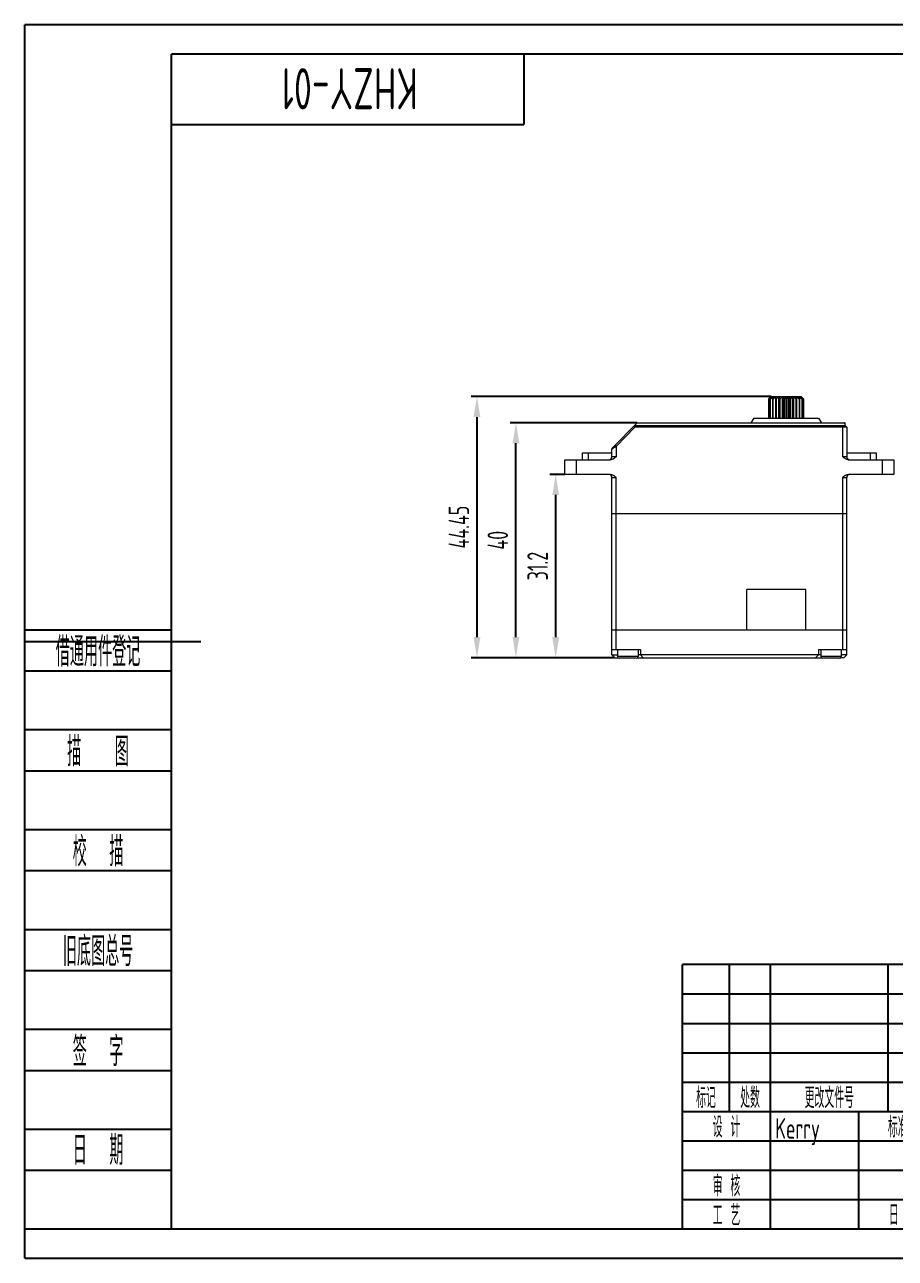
# Model space of a CAD drawing. Header units: inches. Extents: x -25 to 272, y -5 to 205.
# Drawn here: x -25 to 123.2, y -5 to 205 of the extents above; entities that cross this region are included whole.
import ezdxf
from ezdxf.enums import TextEntityAlignment as Align

# ---------------------------------------------------------------- set-up
doc = ezdxf.new("R2010")
doc.units = ezdxf.units.IN
doc.header["$MEASUREMENT"] = 0
for name, color, linetype in [('02___PRT_ALL_AXES', 7, 'Continuous'), ('1轮廓实线层', 7, 'Continuous'), ('2细线层', 4, 'Continuous'), ('6文字层', 3, 'Continuous'), ('7标注层', 4, 'Continuous'), ('图框层', 7, 'Continuous')]:
    doc.layers.add(name, color=color, linetype=linetype)
doc.styles.add('PC_TEXTSTYLE', font='ISOCP.SHX', dxfattribs={"width": 0.707, "bigfont": 'GBCBIG.SHX'})
doc.dimstyles.new('GB_LINEAR', dxfattribs={"dimtxt": 3.5, "dimasz": 3.5, "dimexe": 1, "dimexo": 0, "dimgap": 1.5, "dimtad": 1, "dimdsep": 46, "dimtxsty": 'PC_TEXTSTYLE', "dimcen": 0, "dimclrd": 256, "dimclrt": 3, "dimadec": 0, "dimazin": 2, "dimtp": 0.1, "dimtm": 0.1, "dimtfac": 0.71, "dimtdec": 3, "dimtmove": 0, "dimatfit": 3, "dimfxl": 1, "dimtfill": 1, "dimarcsym": 0})

# ---------------------------------------------------------------- blocks, each defined once
blk = doc.blocks.new('*D2')
at = {"layer": '7标注层', "color": 0, "lineweight": -2}
for p, q in [((66.98, 128.44), (64.41, 128.44)), ((75.48, 97.24), (64.41, 97.24))]:
    blk.add_line(p, q, dxfattribs=at)
at = {"layer": '7标注层', "lineweight": -2}
blk.add_line((65.41, 100.74), (65.41, 124.94), dxfattribs=at)
at = {"layer": '7标注层'}
for points in [[(66, 124.94), (64.83, 124.94), (65.41, 128.44)], [(64.83, 100.74), (66, 100.74), (65.41, 97.24)]]:
    blk.add_solid(points, dxfattribs=at)
at = {"layer": 'Defpoints', "color": 0}
for p in [(65.41, 128.44), (66.98, 128.44), (75.48, 97.24)]:
    blk.add_point(p, dxfattribs=at)
at = {"layer": '7标注层', "color": 3, "insert": (62.34, 112.84), "char_height": 3.5, "attachment_point": 5, "rotation": 90, "style": 'PC_TEXTSTYLE', "bg_fill": 3, "box_fill_scale": 1.25, "bg_fill_color": 257, "bg_fill_transparency": 0}
blk.add_mtext('31.2', dxfattribs=at)
blk = doc.blocks.new('*D3')
at = {"layer": '7标注层', "color": 0, "lineweight": -2}
for p, q in [((79.28, 137.24), (57.64, 137.24)), ((75.48, 97.24), (57.64, 97.24))]:
    blk.add_line(p, q, dxfattribs=at)
at = {"layer": '7标注层', "lineweight": -2}
blk.add_line((58.64, 100.74), (58.64, 133.74), dxfattribs=at)
at = {"layer": '7标注层'}
for points in [[(59.22, 133.74), (58.06, 133.74), (58.64, 137.24)], [(58.06, 100.74), (59.22, 100.74), (58.64, 97.24)]]:
    blk.add_solid(points, dxfattribs=at)
at = {"layer": 'Defpoints', "color": 0}
for p in [(58.64, 137.24), (79.28, 137.24), (75.48, 97.24)]:
    blk.add_point(p, dxfattribs=at)
at = {"layer": '7标注层', "color": 3, "insert": (55.56, 117.24), "char_height": 3.5, "attachment_point": 5, "rotation": 90, "style": 'PC_TEXTSTYLE', "bg_fill": 3, "box_fill_scale": 1.25, "bg_fill_color": 257, "bg_fill_transparency": 0}
blk.add_mtext('40', dxfattribs=at)
blk = doc.blocks.new('*D4')
at = {"layer": '7标注层', "color": 0, "lineweight": -2}
for p, q in [((102.09, 141.69), (51.01, 141.69)), ((75.48, 97.24), (51.01, 97.24))]:
    blk.add_line(p, q, dxfattribs=at)
at = {"layer": '7标注层', "lineweight": -2}
blk.add_line((52.01, 138.19), (52.01, 100.74), dxfattribs=at)
at = {"layer": '7标注层'}
for points in [[(52.59, 138.19), (51.42, 138.19), (52.01, 141.69)], [(51.42, 100.74), (52.59, 100.74), (52.01, 97.24)]]:
    blk.add_solid(points, dxfattribs=at)
at = {"layer": 'Defpoints', "color": 0}
for p in [(102.09, 141.69), (52.01, 97.24), (75.48, 97.24)]:
    blk.add_point(p, dxfattribs=at)
at = {"layer": '7标注层', "color": 3, "insert": (48.93, 119.47), "char_height": 3.5, "attachment_point": 5, "rotation": 90, "style": 'PC_TEXTSTYLE', "bg_fill": 3, "box_fill_scale": 1.25, "bg_fill_color": 257, "bg_fill_transparency": 0}
blk.add_mtext('44.45', dxfattribs=at)
blk = doc.blocks.new('ZwmFrameMain_A4^_^无分区图框^_^landscape')
at = {"layer": '1轮廓实线层'}
for p, q in [((0, 0), (0, 200)), ((267, 200), (0, 200)), ((-25, 100), (5, 100)), ((0, 0), (267, 0))]:
    blk.add_line(p, q, dxfattribs=at)
at = {"layer": '2细线层'}
for p, q in [((-25, -5), (-25, 205)), ((272, 205), (-25, 205)), ((-25, -5), (272, -5))]:
    blk.add_line(p, q, dxfattribs=at)
blk = doc.blocks.new('ZwmFrameMain_标题栏1')
at = {"layer": '1轮廓实线层'}
for p, q in [((-180, 0), (-180, 45)), ((0, 45), (-180, 45)), ((-172, 20), (-172, 45)), ((-165, 20), (-165, 45)), ((-145, 20), (-145, 45)), ((-130, 20), (-130, 45)), ((-120, 0), (-120, 45)), ((0, 0), (0, 45)), ((-60, 30), (0, 30)), ((-180, 20), (-60, 20)), ((-165, 0), (-165, 20)), ((-150, 0), (-150, 20)), ((-135, 0), (-135, 20)), ((-60, 15), (0, 15)), ((-180, 0), (0, 0))]:
    blk.add_line(p, q, dxfattribs=at)
at = {"layer": '1轮廓实线层', "color": 7}
for p, q in [((-60, 0), (-60, 45)), ((-180, 25), (-120, 25))]:
    blk.add_line(p, q, dxfattribs=at)
at = {"layer": '2细线层'}
for p, q in [((-180, 40), (-120, 40)), ((-180, 35), (-120, 35)), ((-180, 30), (-120, 30)), ((-90, 0), (-90, 20)), ((-75, 6), (-75, 20)), ((-180, 15), (-120, 15)), ((-120, 14), (-60, 14)), ((-112.5, 6), (-112.5, 14)), ((-105, 6), (-105, 14)), ((-97.5, 6), (-97.5, 14)), ((-180, 10), (-120, 10)), ((-180, 5), (-120, 5)), ((-120, 6), (-60, 6))]:
    blk.add_line(p, q, dxfattribs=at)
at = {"layer": '6文字层', "style": 'PC_TEXTSTYLE', "width": 0.667}
for s, p in [('标记', (-176, 22.5)), ('处数', (-168.5, 22.5)), (' 更改文件号 ', (-155, 22.5)), (' 签 字 ', (-137.5, 22.5)), (' 日期 ', (-125, 22.5)), (' 设 计 ', (-172.5, 17.51)), (' 标准化 ', (-142.5, 17.51)), (' 图 样 标 记 ', (-105, 17)), (' 重 量 ', (-82.5, 17)), (' 比 例 ', (-67.5, 17)), (' 审 核 ', (-172.5, 7.5)), (' 工 艺 ', (-172.5, 2.5)), (' 日 期 ', (-142.5, 2.5)), ('共       页', (-105, 3)), ('第       页', (-75, 3))]:
    blk.add_text(s, height=3.5, dxfattribs=at).set_placement(p, align=Align.MIDDLE)
at = {"layer": '6文字层', "style": 'PC_TEXTSTYLE', "flags": 8}
for tag, height, width, p, p2 in [('企业名称', 5, 3.445461, (-54.29, 34.82), (-5.27, 34.82)), ('产品名称或材料标记', 7, 1.034456, (-113.46, 28.64), (-66.42, 28.64)), ('图样名称', 5, 3.480264, (-54.79, 19.98), (-5.27, 19.98)), ('标准化', 3.5, 1.756036, (-133.83, 15.37), (-120.75, 15.37)), ('重量', 3.5, 2.448074, (-88.46, 7.54), (-76.55, 7.54)), ('比例', 3.5, 2.367734, (-73.35, 7.54), (-61.93, 7.54)), ('图样代号', 5, 3.489916, (-54.79, 5.63), (-5.52, 5.63)), ('审核', 3.5, 2.723972, (-163.99, 5.37), (-150.63, 5.37)), ('工艺', 3.5, 2.851598, (-164.21, 0.37), (-150.89, 0.37)), ('共几页', 3.5, 0.953151, (-108.58, 1.48), (-101.56, 1.48)), ('日期', 3.5, 2.733185, (-133.83, 0.37), (-120.75, 0.37))]:
    blk.add_attdef(tag, text='', height=height, dxfattribs=dict(at, width=width)).set_placement(p, p2, align=Align.FIT)
at = {"layer": '6文字层', "style": 'PC_TEXTSTYLE', "width": 9.901758, "flags": 8}
blk.add_attdef('设计', text='', height=3.5, rotation=359.5768, dxfattribs=at).set_placement((-164.23, 15.37), (-150.37, 15.27), align=Align.FIT)
at = {"layer": '6文字层', "color": 3, "style": 'PC_TEXTSTYLE', "width": 0.96618, "flags": 8}
blk.add_attdef('第几页', text='', height=3.5, dxfattribs=at).set_placement((-78.29, 1.5), (-71.16, 1.5), align=Align.FIT)
at = {"layer": '6文字层', "color": 0, "style": 'PC_TEXTSTYLE', "width": 0.715273, "flags": 8}
blk.add_attdef('图纸张数', text='', height=3.5, dxfattribs=at).set_placement((-2.66, -3.87), (4.46, -3.87), align=Align.FIT)
blk = doc.blocks.new('ZwmFrameMain_图样代号')
at = {"layer": '2细线层', "linetype": 'Continuous'}
for p in [(60, 0), (0, -12)]:
    blk.add_line(p, (60, -12), dxfattribs=at)
at = {"layer": '6文字层', "style": 'PC_TEXTSTYLE', "width": 2.827942}
blk.add_attdef('图样代号', text='', height=7, rotation=180, dxfattribs=at).set_placement((58.24, -2.4), (2.35, -2.4), align=Align.FIT)
blk = doc.blocks.new('ZwmFrameMain_附加栏')
at = {"layer": '2细线层'}
for p, q in [((-25, 102), (0, 102)), ((-25, 95), (0, 95)), ((-25, 85), (0, 85)), ((-25, 78), (0, 78)), ((-25, 68), (0, 68)), ((-25, 61), (0, 61)), ((-25, 51), (0, 51)), ((-25, 44), (0, 44)), ((-25, 34), (0, 34)), ((-25, 27), (0, 27)), ((-25, 17), (0, 17)), ((-25, 10), (0, 10)), ((-25, 0), (0, 0))]:
    blk.add_line(p, q, dxfattribs=at)
at = {"layer": '6文字层', "color": 3, "style": 'PC_TEXTSTYLE'}
for s, width, p in [('借通用件登记', 0.667, (-12.5, 98.5)), ('描   图', 0.6667, (-12.5, 81.5)), ('校  描', 0.667, (-12.5, 64.5)), ('旧底图总号', 0.667, (-12.5, 47.5)), ('签  字', 0.667, (-12.5, 30.5)), ('日  期', 0.667, (-12.49, 13.6))]:
    blk.add_text(s, height=5, dxfattribs=dict(at, width=width)).set_placement(p, align=Align.MIDDLE)
at = {"layer": '6文字层', "style": 'PC_TEXTSTYLE'}
for tag, width, p, p2 in [('借通用件登记', 0.671328, (-23.44, 86.36), (-1.25, 86.36)), ('描图', 2.120922, (-23.44, 69.36), (-1.25, 69.36)), ('校图', 2.149976, (-23.75, 52.06), (-1.25, 52.06)), ('旧底图总号', 0.761452, (-22.84, 35.67), (-1.86, 35.67)), ('签字', 2.026939, (-23.14, 18.37), (-1.56, 18.37)), ('日期', 1.89999, (-22.84, 1.37), (-2.17, 1.37))]:
    blk.add_attdef(tag, text='', height=5, dxfattribs=dict(at, width=width)).set_placement(p, p2, align=Align.FIT)

msp = doc.modelspace()

# ---------------------------------------------------------------- linework, layer by layer
at = {"color": 7, "lineweight": 0}
for p, q in [((101.689, 141.29), (101.706, 141.308)), ((101.689, 138.04), (101.689, 141.29)), ((101.706, 141.308), (101.753, 141.356)), ((102.077, 141.669), (101.724, 141.29)), ((101.724, 141.29), (101.724, 138.04)), ((101.724, 141.29), (101.758, 141.29)), ((101.753, 141.356), (101.88, 141.483)), ((101.758, 141.29), (102.141, 141.641)), ((101.758, 138.04), (101.758, 141.29)), ((101.88, 141.483), (101.882, 141.485)), ((101.882, 141.485), (102.006, 141.608)), ((102.215, 141.669), (101.932, 141.29)), ((101.932, 141.29), (101.932, 138.04)), ((101.932, 141.29), (102.01, 141.29)), ((102.006, 141.608), (102.068, 141.669)), ((102.01, 141.29), (102.433, 141.669)), ((102.01, 138.04), (102.01, 141.29)), ((102.068, 141.669), (102.083, 141.684)), ((102.068, 141.669), (102.068, 141.66)), ((102.084, 141.677), (102.077, 141.669)), ((102.083, 141.684), (102.09, 141.69)), ((102.096, 141.69), (102.084, 141.677)), ((102.096, 141.69), (102.51, 141.69)), ((102.141, 141.641), (102.173, 141.669)), ((102.173, 141.669), (102.197, 141.69)), ((102.173, 141.669), (102.173, 141.613)), ((102.219, 141.674), (102.215, 141.669)), ((102.221, 141.677), (102.219, 141.674)), ((102.23, 141.69), (102.221, 141.677)), ((102.506, 141.666), (102.311, 141.29)), ((102.311, 141.29), (102.311, 138.04)), ((102.311, 141.29), (102.428, 141.29)), ((102.428, 141.29), (102.834, 141.669)), ((102.428, 138.04), (102.428, 141.29)), ((102.433, 141.669), (102.46, 141.69)), ((102.433, 141.669), (102.433, 141.527)), ((102.508, 141.669), (102.506, 141.666)), ((102.516, 141.69), (102.508, 141.669)), ((102.516, 141.69), (107.225, 141.69)), ((102.834, 141.669), (102.86, 141.69)), ((102.834, 141.669), (102.834, 138.04)), ((102.935, 141.669), (102.838, 141.29)), ((102.838, 141.29), (102.838, 138.04)), ((102.838, 141.29), (102.987, 141.29)), ((102.936, 141.675), (102.935, 141.669)), ((102.936, 141.69), (102.937, 141.684)), ((102.937, 141.684), (102.936, 141.675)), ((102.987, 141.29), (103.349, 141.669)), ((102.987, 138.04), (102.987, 141.29)), ((103.349, 141.669), (103.374, 141.69)), ((103.349, 141.669), (103.349, 138.04)), ((103.465, 141.69), (103.47, 141.669)), ((103.47, 138.04), (103.47, 141.669)), ((103.47, 141.669), (103.479, 141.29)), ((103.479, 141.29), (103.479, 138.04)), ((103.479, 141.29), (103.65, 141.29)), ((103.65, 141.29), (103.946, 141.669)), ((103.65, 138.04), (103.65, 141.29)), ((103.946, 141.669), (103.968, 141.69)), ((103.946, 141.669), (103.946, 138.04)), ((104.069, 141.69), (104.08, 141.669)), ((104.08, 138.04), (104.08, 141.669)), ((104.08, 141.669), (104.194, 141.29)), ((104.194, 141.29), (104.194, 138.04)), ((104.194, 141.29), (104.376, 141.29)), ((104.376, 141.29), (104.588, 141.669)), ((104.376, 138.04), (104.376, 141.29)), ((104.588, 141.669), (104.605, 141.69)), ((104.588, 141.669), (104.588, 138.04)), ((104.71, 141.69), (104.727, 141.669)), ((104.727, 138.04), (104.727, 141.669)), ((104.727, 141.669), (104.938, 141.29)), ((104.938, 141.29), (104.938, 138.04)), ((104.938, 141.29), (105.12, 141.29)), ((105.12, 141.29), (105.234, 141.669)), ((105.12, 138.04), (105.12, 141.29)), ((105.234, 141.669), (105.246, 141.69)), ((105.234, 141.669), (105.234, 138.04)), ((105.347, 141.69), (105.368, 141.669)), ((105.368, 138.04), (105.368, 141.669)), ((105.368, 141.669), (105.665, 141.29)), ((105.665, 141.29), (105.665, 138.04)), ((105.665, 141.29), (105.835, 141.29)), ((105.835, 141.29), (105.844, 141.669)), ((105.835, 138.04), (105.835, 141.29)), ((105.844, 141.669), (105.849, 141.69)), ((105.844, 141.669), (105.844, 138.04)), ((105.941, 141.69), (105.966, 141.669)), ((105.966, 138.04), (105.966, 141.669)), ((105.966, 141.669), (106.328, 141.29)), ((106.328, 141.29), (106.328, 138.04)), ((106.328, 141.29), (106.476, 141.29)), ((106.378, 141.684), (106.378, 141.69)), ((106.38, 141.669), (106.378, 141.684)), ((106.476, 141.29), (106.38, 141.669)), ((106.454, 141.69), (106.481, 141.669)), ((106.476, 138.04), (106.476, 141.29)), ((106.481, 138.04), (106.481, 141.669)), ((106.481, 141.669), (106.886, 141.29)), ((106.807, 141.669), (106.799, 141.69)), ((106.809, 141.666), (106.807, 141.669)), ((107.003, 141.29), (106.809, 141.666)), ((106.855, 141.69), (106.881, 141.669)), ((106.881, 141.527), (106.881, 141.669)), ((106.881, 141.669), (107.304, 141.29)), ((106.886, 141.29), (106.886, 138.04)), ((106.886, 141.29), (107.003, 141.29)), ((107.003, 138.04), (107.003, 141.29)), ((107.089, 141.684), (107.085, 141.69)), ((107.099, 141.669), (107.089, 141.684)), ((107.382, 141.29), (107.099, 141.669)), ((107.117, 141.69), (107.125, 141.684)), ((107.125, 141.684), (107.133, 141.677)), ((107.133, 141.677), (107.142, 141.669)), ((107.142, 141.613), (107.142, 141.669)), ((107.142, 141.669), (107.174, 141.641)), ((107.174, 141.641), (107.556, 141.29)), ((107.221, 141.687), (107.218, 141.69)), ((107.238, 141.669), (107.221, 141.687)), ((107.225, 141.69), (107.239, 141.677)), ((107.59, 141.29), (107.238, 141.669)), ((107.239, 141.677), (107.242, 141.674)), ((107.242, 141.674), (107.247, 141.669)), ((107.247, 141.66), (107.247, 141.669)), ((107.247, 141.669), (107.308, 141.608)), ((107.304, 141.29), (107.304, 138.04)), ((107.304, 141.29), (107.382, 141.29)), ((107.308, 141.608), (107.435, 141.483)), ((107.382, 138.04), (107.382, 141.29)), ((107.435, 141.483), (107.561, 141.356)), ((107.556, 141.29), (107.556, 138.04)), ((107.556, 141.29), (107.59, 141.29)), ((107.561, 141.356), (107.608, 141.308)), ((107.59, 138.04), (107.59, 141.29)), ((107.608, 141.308), (107.626, 141.29)), ((107.626, 141.29), (107.626, 138.04)), ((75.054, 132.927), (79.282, 137.24)), ((79.492, 136.74), (78.785, 136.733)), ((78.785, 136.733), (78.891, 136.484)), ((79.282, 137.24), (114.597, 137.24)), ((79.495, 136.49), (79.492, 136.74)), ((114.732, 136.74), (79.492, 136.74)), ((99.157, 138.04), (98.657, 137.24)), ((99.157, 138.04), (110.157, 138.04)), ((110.157, 138.04), (110.657, 137.24)), ((114.282, 131.44), (114.282, 136.74)), ((114.697, 136.74), (114.697, 137.14)), ((114.982, 136.49), (114.732, 136.74)), ((78.891, 136.484), (75.682, 133.211)), ((79.493, 136.49), (78.891, 136.484)), ((114.982, 136.49), (79.493, 136.49)), ((114.982, 136.49), (114.982, 131.44)), ((74.982, 132.752), (75.054, 132.927)), ((74.982, 131.44), (74.982, 132.752)), ((75.682, 133.211), (75.162, 132.87)), ((75.682, 133.211), (75.504, 133.386)), ((75.682, 133.211), (75.682, 131.44)), ((66.982, 128.44), (66.982, 130.94)), ((66.982, 130.94), (74.708, 130.94)), ((68.982, 128.44), (68.982, 130.94)), ((69.984, 130.94), (69.984, 132.14)), ((69.984, 132.14), (74.982, 132.14)), ((70.982, 130.94), (70.982, 132.14)), ((75.682, 131.44), (74.982, 131.44)), ((114.982, 131.44), (114.282, 131.44)), ((114.982, 132.14), (119.981, 132.14)), ((115.257, 130.94), (122.982, 130.94)), ((118.982, 132.14), (118.982, 130.94)), ((119.981, 132.14), (119.981, 130.94)), ((120.982, 130.94), (120.982, 128.44)), ((122.982, 130.94), (122.982, 128.44)), ((74.708, 128.44), (66.982, 128.44)), ((122.982, 128.44), (115.257, 128.44)), ((74.982, 97.74), (74.982, 127.94)), ((74.982, 127.94), (75.682, 127.94)), ((75.682, 98.64), (75.682, 127.94)), ((114.282, 127.94), (114.982, 127.94)), ((114.282, 98.64), (114.282, 127.94)), ((114.982, 97.74), (114.982, 127.94)), ((114.982, 121.74), (74.982, 121.74)), ((107.982, 108.84), (97.982, 108.84)), ((97.982, 107.54), (97.982, 108.84)), ((97.982, 101.94), (97.982, 107.54)), ((107.982, 107.54), (107.982, 108.84)), ((107.982, 101.94), (107.982, 107.54)), ((114.982, 101.94), (74.982, 101.94)), ((74.982, 98.64), (79.832, 98.64)), ((75.482, 97.24), (74.982, 97.74)), ((74.982, 97.74), (75.932, 97.74)), ((75.482, 97.24), (76.013, 97.24)), ((79.432, 97.44), (75.932, 97.44)), ((79.132, 97.14), (76.232, 97.14)), ((79.351, 97.24), (110.613, 97.24)), ((110.532, 97.74), (79.432, 97.74)), ((79.832, 98.64), (79.832, 97.74)), ((79.832, 97.74), (80.332, 97.24)), ((109.632, 97.24), (110.132, 97.74)), ((110.132, 98.64), (114.982, 98.64)), ((110.132, 98.64), (110.132, 97.74)), ((114.032, 97.44), (110.532, 97.44)), ((113.732, 97.14), (110.832, 97.14)), ((114.482, 97.24), (113.951, 97.24)), ((114.982, 97.74), (114.032, 97.74)), ((114.982, 97.74), (114.482, 97.24))]:
    msp.add_line(p, q, dxfattribs=at)
for centre, radius, start, end in [((114.597, 137.14), 0.1, 0, 90), ((74.482, 131.44), 0.5, 270, 0), ((115.482, 131.44), 0.5, 180, 252), ((74.482, 127.94), 0.5, 0, 72), ((115.482, 127.94), 0.5, 108, 180), ((76.232, 97.44), 0.3, 180, 270), ((79.132, 97.44), 0.3, 270, 0), ((110.832, 97.44), 0.3, 180, 270), ((113.732, 97.44), 0.3, 270, 0)]:
    msp.add_arc(centre, radius, start, end, dxfattribs=at)
for points, start_tangent, end_tangent in [([(75.162, 132.87), (75.059, 132.803), (75.001, 132.765), (74.982, 132.752)], (-0.8522758, -0.5230927), (0, -1)), ([(75.682, 131.44), (75.58, 131.355), (75.475, 131.27), (75.367, 131.189), (75.255, 131.115), (75.139, 131.051), (75.015, 130.998), (74.874, 130.958), (74.708, 130.94)], (-0.7637626, -0.6454972), (-1, 0)), ([(115.257, 130.94), (115.073, 130.962), (114.878, 131.027), (114.68, 131.134), (114.482, 131.275), (114.282, 131.44)], (-1, 0), (-0.7637626, 0.6454972)), ([(74.708, 128.44), (74.892, 128.419), (75.087, 128.354), (75.285, 128.247), (75.482, 128.105), (75.682, 127.94)], (1, 0), (0.7637626, -0.6454972)), ([(114.282, 127.94), (114.385, 128.026), (114.49, 128.111), (114.598, 128.192), (114.711, 128.266), (114.827, 128.33), (114.952, 128.383), (115.092, 128.423), (115.257, 128.44)], (0.7637626, 0.6454972), (1, 0))]:
    msp.add_spline(points, degree=3, dxfattribs=dict(at, start_tangent=start_tangent, end_tangent=end_tangent))
at = {"layer": '02___PRT_ALL_AXES', "color": 7, "lineweight": 0}
for p, q in [((75.932, 98.64), (75.932, 97.44)), ((79.432, 98.64), (79.432, 97.44)), ((110.532, 98.64), (110.532, 97.44)), ((114.032, 98.64), (114.032, 97.44))]:
    msp.add_line(p, q, dxfattribs=at)

# ---------------------------------------------------------------- block references
at = {"layer": '图框层'}
ref = msp.add_blockref('ZwmFrameMain_图样代号', (0, 200), dxfattribs=at)
ref.add_attrib('图样代号', 'KHZY-01', dxfattribs={"layer": '6文字层', "height": 7, "rotation": 180, "style": 'PC_TEXTSTYLE', "width": 0.707}).set_placement((30.293, 197.597), align=Align.CENTER)
msp.add_blockref('ZwmFrameMain_附加栏', (0, 0), dxfattribs=at)
ref = msp.add_blockref('ZwmFrameMain_标题栏1', (267, 0), dxfattribs=at)
ref.add_attrib('设计', 'Kerry', (102.771, 15.372), dxfattribs={"layer": '6文字层', "height": 3.5, "rotation": 359.57685, "style": 'PC_TEXTSTYLE', "width": 0.707})
ref.add_attrib('日期', '2023/11/7', dxfattribs={"layer": '6文字层', "height": 3.5, "style": 'PC_TEXTSTYLE', "width": 0.650093}).set_placement((133.165, 0.371), (146.248, 0.371), align=Align.FIT)
ref.add_attrib('图样名称', '单轴舵机40×20×40系列外观尺寸图', dxfattribs={"layer": '6文字层', "height": 5, "style": 'PC_TEXTSTYLE', "width": 0.707}).set_placement((236.973, 19.978), align=Align.CENTER)
ref.add_attrib('图样代号', 'KHZY-01', dxfattribs={"layer": '6文字层', "height": 5, "style": 'PC_TEXTSTYLE', "width": 0.707}).set_placement((236.85, 5.63), align=Align.CENTER)
ref.add_attrib('比例', '1:1', dxfattribs={"layer": '6文字层', "height": 3.5, "style": 'PC_TEXTSTYLE', "width": 0.707}).set_placement((199.359, 7.542), align=Align.CENTER)

# ---------------------------------------------------------------- next in the draw order: dimensions: what is measured, and where the dimension line sits
at = {"layer": '7标注层'}
dim = msp.add_linear_dim(base=(65.414, 128.44), p1=(75.482, 97.24), p2=(66.982, 128.44), angle=90, dimstyle='GB_LINEAR', override={"dimscale": 1, "dimgap": 1.5, "dimtad": 1, "dimjust": 0, "dimdec": 2, "dimlfac": 1, "dimse1": 0, "dimse2": 0, "dimsd1": 0, "dimsd2": 0, "dimclrd": 256, "dimclre": 0, "dimtofl": 1, "dimtvp": 0.1}, dxfattribs=at)
dim.commit()
dim.dimension.update_dxf_attribs({"geometry": '*D2', "text_midpoint": (62.339, 112.84)})

# ---------------------------------------------------------------- next in the draw order: dimensions: what is measured, and where the dimension line sits
dim = msp.add_linear_dim(base=(58.64, 137.24), p1=(75.482, 97.24), p2=(79.282, 137.24), angle=90, dimstyle='GB_LINEAR', override={"dimscale": 1, "dimgap": 1.5, "dimtad": 1, "dimjust": 0, "dimdec": 2, "dimlfac": 1, "dimse1": 0, "dimse2": 0, "dimsd1": 0, "dimsd2": 0, "dimclrd": 256, "dimclre": 0, "dimtofl": 1, "dimtvp": 0.1}, dxfattribs=at)
dim.commit()
dim.dimension.update_dxf_attribs({"geometry": '*D3', "text_midpoint": (55.563, 117.24)})

# ---------------------------------------------------------------- next in the draw order: dimensions: what is measured, and where the dimension line sits
dim = msp.add_linear_dim(base=(52.006, 97.24), p1=(102.09, 141.69), p2=(75.482, 97.24), angle=90, dimstyle='GB_LINEAR', override={"dimscale": 1, "dimgap": 1.5, "dimtad": 1, "dimjust": 0, "dimdec": 2, "dimlfac": 1, "dimse1": 0, "dimse2": 0, "dimsd1": 0, "dimsd2": 0, "dimclrd": 256, "dimclre": 0, "dimtofl": 1, "dimtvp": 0.1}, dxfattribs=at)
dim.commit()
dim.dimension.update_dxf_attribs({"geometry": '*D4', "text_midpoint": (48.931, 119.465)})

# ---------------------------------------------------------------- next in the draw order: block references
at = {"layer": '图框层'}
msp.add_blockref('ZwmFrameMain_A4^_^无分区图框^_^landscape', (0, 0), dxfattribs=at)

doc.saveas('drawing.dxf')
